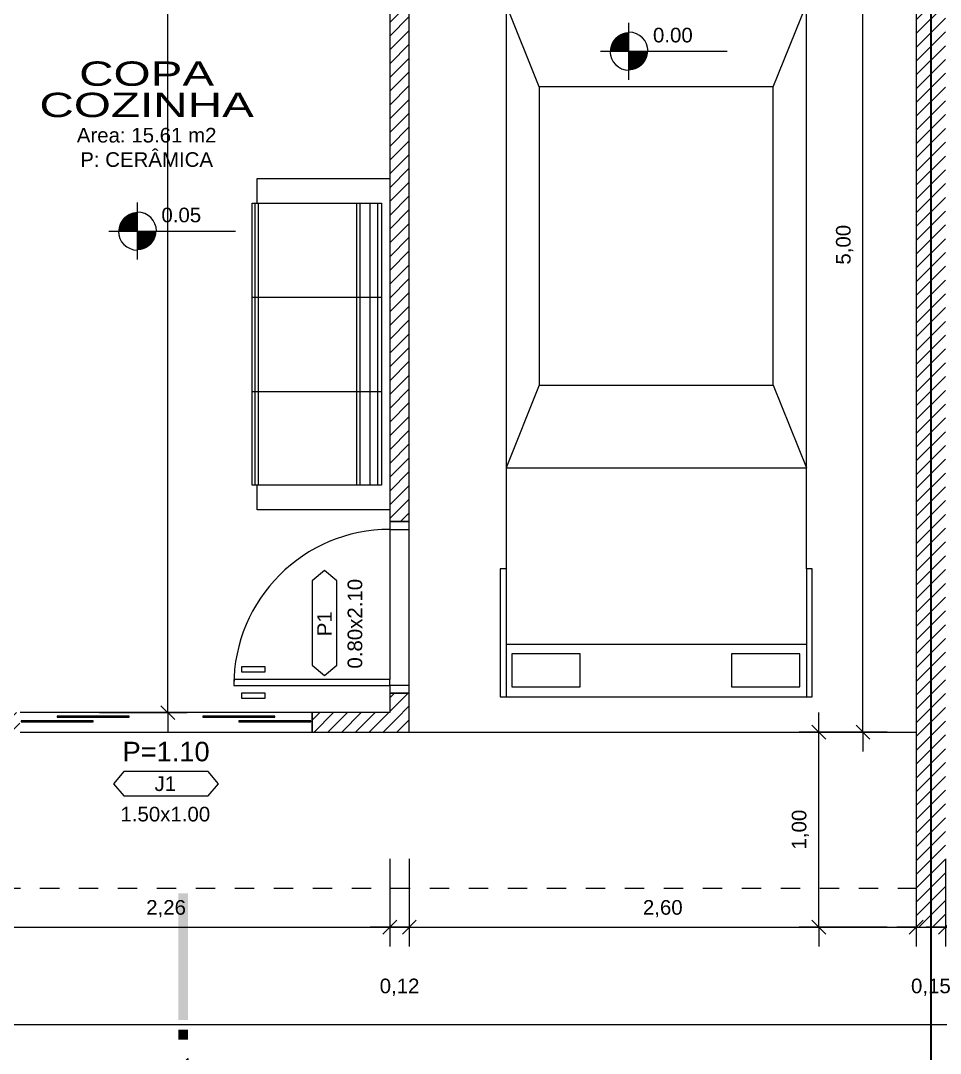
# Model space of a CAD drawing. Header units: metres. Extents: x 49 to 320, y -91 to 27.
# Drawn here: x 148.91 to 153.63, y 4.54 to 9.84 of the extents above; entities that cross this region are included whole.
import ezdxf
from ezdxf.enums import TextEntityAlignment as Align

# ---------------------------------------------------------------- set-up
doc = ezdxf.new("R2010")
doc.units = ezdxf.units.M
doc.header["$LTSCALE"] = 0.2
doc.linetypes.add('DASHED', pattern=[0.75, 0.5, -0.25])
for name, color, linetype in [('ARQ-___-___-CTA', 240, 'Continuous'), ('ARQ-___-___-LEG', 3, 'Continuous'), ('ARQ-___-___-TXT', 4, 'Continuous'), ('ARQ-___-___-VST', 9, 'Continuous'), ('ARQ-ALV', 6, 'Continuous'), ('ARQ-ALV-___-HTC', 13, 'Continuous'), ('ARQ-CXO', 2, 'Continuous'), ('ARQ-DVI', 1, 'Continuous'), ('ARQ-EQP-___-INT', 7, 'Continuous'), ('ARQ-MOB-___-INT', 7, 'Continuous'), ('ARQ-PIS', 2, 'Continuous')]:
    doc.layers.add(name, color=color, linetype=linetype)
doc.styles.add('REGUA100', font='arial.ttf')
doc.styles.add('REGUA140', font='arial.ttf')
doc.styles.add('REGUA60', font='arial.ttf')
doc.styles.add('REGUA80', font='arial.ttf')
doc.dimstyles.new('Active3D', dxfattribs={"dimtxt": 1.5, "dimasz": 0.01, "dimexe": 2, "dimexo": 3, "dimgap": 0.98, "dimtad": 1, "dimlfac": -1, "dimrnd": 0.005, "dimzin": 0, "dimtxsty": 'REGUA60', "dimblk": 'COTATR', "dimcen": 4, "dimdle": 4, "dimclrt": 2, "dimadec": 0, "dimazin": 0, "dimtfac": 1, "dimtmove": 2, "dimatfit": 2, "dimfxl": 1, "dimarcsym": 0})
pattern_1 = [(45, (187.28258, -1), (-0.03535534, 0.03535534), [])]

# ---------------------------------------------------------------- blocks, each defined once
blk = doc.blocks.new('MBSOF232')
at = {"color": 0}
blk.add_lwpolyline([(100, 80), (-100, 80), (-100, 0), (-85, 0), (-85, -3), (85, -3), (85, 0), (100, 0)], close=True, dxfattribs=at)
at = {"layer": 'ARQ-MOB-___-INT'}
for p, q in [((-28.51, -3), (-28.51, 75)), ((28.33, -3), (28.33, 75)), ((85, 72.61), (-85, 72.61)), ((85, 67.93), (-85, 67.93)), ((85, 61.9), (-85, 61.9)), ((85, 59.89), (-85, 59.89)), ((85, 0.66), (-85, 0.66)), ((85, -1.35), (-85, -1.35))]:
    blk.add_line(p, q, dxfattribs=at)
blk.add_lwpolyline([(85, 0), (85, 75), (-85, 75), (-85, 0)], dxfattribs=at)
blk = doc.blocks.new('ACVEIC22')
at = {"color": 0}
blk.add_lwpolyline([(77, 180.74), (80, 180.74), (80, 226.21), (-80, 226.21), (-80, 180.74), (-77, 180.74), (-77, -130.66), (-80, -130.66), (-80, -196.28), (80, -196.28), (80, -130.66), (77, -130.66)], close=True, dxfattribs=at)
at = {"layer": 'ARQ-EQP-___-INT'}
for p, q in [((77, 222.31), (-77, 222.31)), ((-77, 222.31), (-77, 180.74)), ((77, 180.74), (77, 222.31)), ((77, 158.93), (-77, 158.93)), ((-60, 116.64), (-77, 158.93)), ((60, 116.64), (77, 158.93)), ((-60, -36.48), (-77, -78.77)), ((60, -36.48), (77, -78.77)), ((-77, -78.77), (77, -78.77)), ((-77, -130.66), (-77, -196.28)), ((77, -130.66), (77, -196.28)), ((-77, -169.29), (77, -169.29))]:
    blk.add_line(p, q, dxfattribs=at)
for points in [[(60, 116.64), (-60, 116.64), (-60, -36.48), (60, -36.48)], [(-39.03, -191.08), (-39.03, -174.28), (-74.03, -174.28), (-74.03, -191.08)], [(73.64, -191.08), (73.64, -174.28), (38.64, -174.28), (38.64, -191.08)]]:
    blk.add_lwpolyline(points, close=True, dxfattribs=at)
blk = doc.blocks.new('IndEsq1')
blk.add_lwpolyline([(-4.32, 0.44), (4.32, 0.44), (5.38, 1.7), (4.32, 2.96), (-4.32, 2.96), (-5.38, 1.7)], close=True)
at = {"color": 0, "style": 'REGUA60', "width": 1.4}
for tag, p in [('CODESQUAD', (-0.08, 0.95)), ('DIMESQUAD', (-0.08, -2.17))]:
    blk.add_attdef(tag, text='', height=1.5, dxfattribs=at).set_placement(p, align=Align.CENTER)
at = {"color": 0, "style": 'REGUA60', "width": 1.4, "flags": 9}
blk.add_attdef('PEITORIL', text='', height=1.5, dxfattribs=at).set_placement((0.22, -4.49), align=Align.CENTER)
at = {"style": 'REGUA60', "width": 1.4, "flags": 9}
blk.add_attdef('LOCAL', text='', height=1.5, dxfattribs=at).set_placement((-0.08, -6.56), align=Align.CENTER)
blk = doc.blocks.new('IndUni1')
at = {"color": 4, "style": 'REGUA100', "width": 1.4, "flags": 8}
blk.add_attdef('NOME1', text='', height=2.5, dxfattribs=at).set_placement((0.24, 2.99), align=Align.CENTER)
at = {"color": 4, "style": 'REGUA100', "width": 1.4}
blk.add_attdef('NOME2', text='', height=2.5, dxfattribs=at).set_placement((0.24, -0.22), align=Align.CENTER)
at = {"color": 0, "style": 'REGUA60', "width": 1.4}
for tag, p in [('AREA', (0.24, -2.82)), ('PERIM', (0.24, -5.32)), ('PISO', (0.24, -7.82)), ('PAREDE', (0.24, -10.32)), ('TETO', (0.24, -12.82))]:
    blk.add_attdef(tag, text='', height=1.5, dxfattribs=at).set_placement(p, align=Align.CENTER)
blk = doc.blocks.new('Corte2')
at = {"color": 4}
blk.add_lwpolyline([(-5, 0), (-7.07, 0), (0, 7.07), (7.07, 0), (5, 0, 1)], format="xyb", close=True, dxfattribs=at)
blk.add_arc((0, 0), 5, 180, 0)
at = {"color": 4, "linetype": 'ByBlock'}
for points in [[(9, 0), (9, 1), (10, 0), (10, 1)], [(11, 0), (11, 1), (24, 0), (24, 1)]]:
    blk.add_solid(points, dxfattribs=at)
at = {"color": 0, "linetype": 'ByBlock', "style": 'REGUA140', "width": 1.4}
blk.add_attdef('CODCORTE', text='', height=3.5, dxfattribs=at).set_placement((0, 0), align=Align.MIDDLE)
blk = doc.blocks.new('COTATR')
at = {"color": 6}
blk.add_line((-71, -71), (71, 71), dxfattribs=at)
at = {"color": 0, "linetype": 'ByBlock'}
blk.add_line((0, 0), (200, 0), dxfattribs=at)
blk = doc.blocks.new('*D112')
at = {"layer": 'ARQ-___-___-CTA', "color": 0, "lineweight": -2, "transparency": 16777216}
for p, q in [((153.5039, 5.536), (153.5039, 5.086)), ((150.9044, 5.186), (153.5034, 5.186))]:
    blk.add_line(p, q, dxfattribs=at)
at = {"layer": 'Defpoints', "color": 0, "transparency": 16777216}
for p in [(150.9039, 5.686), (153.5039, 5.686), (153.5039, 5.186)]:
    blk.add_point(p, dxfattribs=at)
at = {"layer": 'ARQ-___-___-CTA', "color": 0, "lineweight": -2, "transparency": 16777216, "xscale": 0.0005, "yscale": 0.0005, "zscale": 0.0005, "rotation": 180}
blk.add_blockref('COTATR', (150.9039, 5.186), dxfattribs=at)
at = {"layer": 'ARQ-___-___-CTA', "color": 0, "lineweight": -2, "transparency": 16777216, "xscale": 0.0005, "yscale": 0.0005, "zscale": 0.0005}
blk.add_blockref('COTATR', (153.5039, 5.186), dxfattribs=at)
at = {"layer": 'ARQ-___-___-CTA', "color": 2, "transparency": 16777216, "insert": (152.2039, 5.2801), "char_height": 0.075, "attachment_point": 5, "style": 'REGUA60'}
blk.add_mtext('2,60', dxfattribs=at)
blk = doc.blocks.new('*D113')
at = {"layer": 'ARQ-___-___-CTA', "color": 0, "lineweight": -2, "transparency": 16777216}
for p, q in [((153.6539, 5.536), (153.6539, 5.086)), ((153.5044, 5.186), (153.6534, 5.186))]:
    blk.add_line(p, q, dxfattribs=at)
at = {"layer": 'Defpoints', "color": 0, "transparency": 16777216}
for p in [(153.5039, 5.686), (153.6539, 5.686), (153.6539, 5.186)]:
    blk.add_point(p, dxfattribs=at)
at = {"layer": 'ARQ-___-___-CTA', "color": 0, "lineweight": -2, "transparency": 16777216, "xscale": 0.0005, "yscale": 0.0005, "zscale": 0.0005, "rotation": 180}
blk.add_blockref('COTATR', (153.5039, 5.186), dxfattribs=at)
at = {"layer": 'ARQ-___-___-CTA', "color": 0, "lineweight": -2, "transparency": 16777216, "xscale": 0.0005, "yscale": 0.0005, "zscale": 0.0005}
blk.add_blockref('COTATR', (153.6539, 5.186), dxfattribs=at)
at = {"layer": 'ARQ-___-___-CTA', "color": 2, "transparency": 16777216, "insert": (153.5789, 4.8773), "char_height": 0.075, "attachment_point": 5, "style": 'REGUA60'}
blk.add_mtext('0,15', dxfattribs=at)
blk = doc.blocks.new('*D114')
at = {"layer": 'ARQ-___-___-CTA', "color": 0, "lineweight": -2, "transparency": 16777216}
for p, q in [((156.2539, 5.536), (156.2539, 5.086)), ((153.6544, 5.186), (156.2534, 5.186))]:
    blk.add_line(p, q, dxfattribs=at)
at = {"layer": 'Defpoints', "color": 0, "transparency": 16777216}
for p in [(153.6539, 5.686), (156.2539, 5.686), (156.2539, 5.186)]:
    blk.add_point(p, dxfattribs=at)
at = {"layer": 'ARQ-___-___-CTA', "color": 0, "lineweight": -2, "transparency": 16777216, "xscale": 0.0005, "yscale": 0.0005, "zscale": 0.0005, "rotation": 180}
blk.add_blockref('COTATR', (153.6539, 5.186), dxfattribs=at)
at = {"layer": 'ARQ-___-___-CTA', "color": 0, "lineweight": -2, "transparency": 16777216, "xscale": 0.0005, "yscale": 0.0005, "zscale": 0.0005}
blk.add_blockref('COTATR', (156.2539, 5.186), dxfattribs=at)
at = {"layer": 'ARQ-___-___-CTA', "color": 2, "transparency": 16777216, "insert": (154.9539, 5.2801), "char_height": 0.075, "attachment_point": 5, "style": 'REGUA60'}
blk.add_mtext('2,60', dxfattribs=at)
blk = doc.blocks.new('*D123')
at = {"layer": 'ARQ-___-___-CTA', "color": 0, "lineweight": -2, "transparency": 16777216}
for p, q in [((144.8589, 5.036), (144.8589, 4.586)), ((179.7389, 5.036), (179.7389, 4.586)), ((144.8594, 4.686), (162.3222, 4.686)), ((179.7384, 4.686), (162.6734, 4.686))]:
    blk.add_line(p, q, dxfattribs=at)
at = {"layer": 'Defpoints', "color": 0, "transparency": 16777216}
for p in [(144.8589, 5.186), (179.7389, 5.186), (179.7389, 4.686)]:
    blk.add_point(p, dxfattribs=at)
at = {"layer": 'ARQ-___-___-CTA', "color": 0, "lineweight": -2, "transparency": 16777216, "xscale": 0.0005, "yscale": 0.0005, "zscale": 0.0005, "rotation": 180}
blk.add_blockref('COTATR', (144.8589, 4.686), dxfattribs=at)
at = {"layer": 'ARQ-___-___-CTA', "color": 0, "lineweight": -2, "transparency": 16777216, "xscale": 0.0005, "yscale": 0.0005, "zscale": 0.0005}
blk.add_blockref('COTATR', (179.7389, 4.686), dxfattribs=at)
at = {"layer": 'ARQ-___-___-CTA', "color": 2, "transparency": 16777216, "insert": (162.4978, 4.686), "char_height": 0.075, "attachment_point": 5, "style": 'REGUA60'}
blk.add_mtext('34,88', dxfattribs=at)
blk = doc.blocks.new('*D142')
at = {"layer": 'ARQ-___-___-CTA', "color": 0, "lineweight": -2, "transparency": 16777216}
for p, q in [((152.8807, 11.186), (153.3307, 11.186)), ((153.2307, 6.1865), (153.2307, 11.1855)), ((152.8807, 6.186), (153.3307, 6.186))]:
    blk.add_line(p, q, dxfattribs=at)
at = {"layer": 'Defpoints', "color": 0, "transparency": 16777216}
for p in [(152.7307, 11.186), (153.2307, 11.186), (152.7307, 6.186)]:
    blk.add_point(p, dxfattribs=at)
at = {"layer": 'ARQ-___-___-CTA', "color": 0, "lineweight": -2, "transparency": 16777216, "xscale": 0.0005, "yscale": 0.0005, "zscale": 0.0005}
for p, rotation in [((153.2307, 11.186), 90), ((153.2307, 6.186), 270)]:
    blk.add_blockref('COTATR', p, dxfattribs=dict(at, rotation=rotation))
at = {"layer": 'ARQ-___-___-CTA', "color": 2, "transparency": 16777216, "insert": (153.1366, 8.686), "char_height": 0.075, "attachment_point": 5, "rotation": 90, "style": 'REGUA60'}
blk.add_mtext('5,00', dxfattribs=at)
blk = doc.blocks.new('*D158')
at = {"layer": 'ARQ-___-___-CTA', "color": 0, "lineweight": -2, "transparency": 16777216}
for p, q in [((153.3539, 6.186), (152.9039, 6.186)), ((153.0039, 5.1865), (153.0039, 6.1855)), ((153.3539, 5.186), (152.9039, 5.186))]:
    blk.add_line(p, q, dxfattribs=at)
at = {"layer": 'Defpoints', "color": 0, "transparency": 16777216}
for p in [(153.0039, 6.186), (153.5039, 6.186), (153.5039, 5.186)]:
    blk.add_point(p, dxfattribs=at)
at = {"layer": 'ARQ-___-___-CTA', "color": 0, "lineweight": -2, "transparency": 16777216, "xscale": 0.0005, "yscale": 0.0005, "zscale": 0.0005}
for p, rotation in [((153.0039, 6.186), 90), ((153.0039, 5.186), 270)]:
    blk.add_blockref('COTATR', p, dxfattribs=dict(at, rotation=rotation))
at = {"layer": 'ARQ-___-___-CTA', "color": 2, "transparency": 16777216, "insert": (152.9098, 5.686), "char_height": 0.075, "attachment_point": 5, "rotation": 90, "style": 'REGUA60'}
blk.add_mtext('1,00', dxfattribs=at)
blk = doc.blocks.new('NivelPB')
for p, q in [((0, -2.92), (0, 2.92)), ((-2.92, 0), (10.07, 0))]:
    blk.add_line(p, q)
at = {"const_width": 1.95}
for points in [[(-0.98, 0, -0.414214), (0, 0.98, -0.618034)], [(0, -0.98, 0.414214), (0.98, 0, 0.618034)]]:
    blk.add_lwpolyline(points, format="xyb", dxfattribs=at)
for start, end in [(0, 90), (180, 270)]:
    blk.add_arc((0, 0), 1.95, start, end)
at = {"color": 0, "linetype": 'ByBlock', "style": 'REGUA60', "width": 1.4}
blk.add_attdef('NIVEL', (2.46, 0.9), '', height=1.5, dxfattribs=at)
blk = doc.blocks.new('*D185')
at = {"layer": 'ARQ-___-___-CTA', "color": 0, "lineweight": -2, "transparency": 16777216}
for p, q in [((149.3151, 13.086), (149.7651, 13.086)), ((149.6651, 13.0855), (149.6651, 10.2315)), ((149.6651, 6.2865), (149.6651, 9.9386)), ((149.3151, 6.286), (149.7651, 6.286))]:
    blk.add_line(p, q, dxfattribs=at)
at = {"layer": 'Defpoints', "color": 0, "transparency": 16777216}
for p in [(149.1651, 13.086), (149.6651, 13.086), (149.1651, 6.286)]:
    blk.add_point(p, dxfattribs=at)
at = {"layer": 'ARQ-___-___-CTA', "color": 0, "lineweight": -2, "transparency": 16777216, "xscale": 0.0005, "yscale": 0.0005, "zscale": 0.0005}
for p, rotation in [((149.6651, 13.086), 90), ((149.6651, 6.286), 270)]:
    blk.add_blockref('COTATR', p, dxfattribs=dict(at, rotation=rotation))
at = {"layer": 'ARQ-___-___-CTA', "color": 2, "transparency": 16777216, "insert": (149.6651, 10.0851), "char_height": 0.075, "attachment_point": 5, "rotation": 90, "style": 'REGUA60'}
blk.add_mtext('6,80', dxfattribs=at)

msp = doc.modelspace()

# ---------------------------------------------------------------- hatches: boundary and pattern name
at = {"layer": 'ARQ-ALV-___-HTC'}
h = msp.add_hatch(dxfattribs=at)
h.set_pattern_fill('_U', color=256, scale=0.05, angle=45, style=0, pattern_type=0)
h.set_pattern_definition(pattern_1)
h.paths.add_polyline_path([(153.6539, 5.186), (153.6539, 13.486), (153.5039, 13.486), (153.5039, 5.186)])
h = msp.add_hatch(dxfattribs=at)
h.set_pattern_fill('_U', color=256, scale=0.05, angle=45, style=0, pattern_type=0)
h.set_pattern_definition(pattern_1)
h.paths.add_polyline_path([(150.8039, 7.266), (150.9039, 7.266), (150.9039, 10.206), (150.8039, 10.206)])
h.paths.add_polyline_path([(150.8039, 6.386), (150.8039, 6.286), (150.9039, 6.186), (150.9039, 6.386)])
h.paths.add_polyline_path([(150.9039, 11.086), (150.9039, 13.186), (150.8039, 13.086), (150.8039, 11.086)])
h = msp.add_hatch(dxfattribs=at)
h.set_pattern_fill('_U', color=256, scale=0.05, angle=45, style=0, pattern_type=0)
h.set_pattern_definition(pattern_1)
h.paths.add_polyline_path([(150.4064, 6.186), (150.9039, 6.186), (150.8039, 6.286), (150.4064, 6.286)])
h.paths.add_polyline_path([(148.9064, 6.186), (148.9064, 6.286), (147.4589, 6.286), (147.4589, 6.186)])
h.paths.add_polyline_path([(145.9589, 6.186), (145.9589, 6.286), (145.0089, 6.286), (145.0089, 6.186)])

# ---------------------------------------------------------------- linework, layer by layer
at = {"layer": 'ARQ-___-___-CTA'}
for p, q in [((150.8039, 5.536), (150.8039, 5.086)), ((150.9039, 5.536), (150.9039, 5.086)), ((148.5094, 5.186), (150.8034, 5.186)), ((150.8044, 5.186), (150.9034, 5.186))]:
    msp.add_line(p, q, dxfattribs=at)
at = {"layer": 'ARQ-___-___-TXT', "const_width": 0.01}
msp.add_lwpolyline([(153.5789, 25.186), (153.5789, 4.186)], dxfattribs=at)
at = {"layer": 'ARQ-___-___-VST'}
for p, q in [((150.8039, 7.226), (150.8039, 6.456)), ((150.9039, 6.426), (150.9039, 7.226)), ((150.1639, 6.521), (150.0439, 6.521)), ((150.0439, 6.521), (150.0439, 6.496)), ((150.1639, 6.496), (150.1639, 6.521)), ((150.0439, 6.496), (150.1639, 6.496)), ((150.1639, 6.386), (150.0439, 6.386)), ((150.0439, 6.386), (150.0439, 6.361)), ((150.0439, 6.361), (150.1639, 6.361)), ((150.1639, 6.361), (150.1639, 6.386)), ((150.4054, 6.286), (148.9074, 6.286)), ((148.9074, 6.186), (150.4054, 6.186))]:
    msp.add_line(p, q, dxfattribs=at)
at = {"layer": 'ARQ-___-___-VST', "linetype": 'DASHED'}
msp.add_line((145.0089, 5.386), (153.5039, 5.386), dxfattribs=at)
at = {"layer": 'ARQ-ALV'}
for p, q in [((153.5039, 13.486), (153.5039, 5.186)), ((150.8039, 10.206), (150.8039, 7.266)), ((150.9039, 7.266), (150.9039, 10.206)), ((150.8039, 7.266), (150.9039, 7.266)), ((150.8039, 6.386), (150.8039, 6.286)), ((150.9039, 6.386), (150.8039, 6.386)), ((150.9039, 6.186), (150.9039, 6.386)), ((150.4064, 6.286), (150.4064, 6.186)), ((150.8039, 6.286), (150.4064, 6.286)), ((150.4064, 6.186), (150.9039, 6.186)), ((153.5039, 5.186), (153.6539, 5.186))]:
    msp.add_line(p, q, dxfattribs=at)
at = {"layer": 'ARQ-CXO'}
for p, q in [((150.9039, 7.266), (150.8039, 7.266)), ((150.8039, 7.266), (150.8039, 7.226)), ((150.9039, 7.226), (150.9039, 7.266)), ((150.8039, 7.226), (150.9039, 7.226)), ((150.8039, 6.456), (150.0039, 6.456)), ((150.0039, 6.456), (150.0039, 6.426)), ((150.0039, 6.426), (150.8039, 6.426)), ((150.8039, 6.426), (150.8039, 6.456)), ((150.8039, 6.426), (150.8039, 6.386)), ((150.9039, 6.426), (150.8039, 6.426)), ((150.9039, 6.386), (150.9039, 6.426)), ((150.8039, 6.386), (150.9039, 6.386)), ((150.4064, 6.286), (150.4054, 6.286)), ((150.4054, 6.286), (150.4054, 6.186)), ((150.4064, 6.186), (150.4064, 6.286)), ((150.4054, 6.186), (150.4064, 6.186))]:
    msp.add_line(p, q, dxfattribs=at)
at = {"layer": 'ARQ-DVI'}
for p, q in [((149.4673, 6.2685), (149.098, 6.2685)), ((149.098, 6.2685), (149.098, 6.2635)), ((149.098, 6.2635), (149.4673, 6.2635)), ((149.4673, 6.2635), (149.4673, 6.2685)), ((150.2148, 6.2685), (149.8455, 6.2685)), ((149.8455, 6.2685), (149.8455, 6.2635)), ((149.8455, 6.2635), (150.2148, 6.2635)), ((150.2148, 6.2635), (150.2148, 6.2685)), ((149.2826, 6.2435), (148.9134, 6.2435)), ((148.9134, 6.2435), (148.9134, 6.2385)), ((148.9134, 6.2385), (149.2826, 6.2385)), ((149.2826, 6.2385), (149.2826, 6.2435)), ((150.3994, 6.2435), (150.0301, 6.2435)), ((150.0301, 6.2435), (150.0301, 6.2385)), ((150.0301, 6.2385), (150.3994, 6.2385)), ((150.3994, 6.2385), (150.3994, 6.2435))]:
    msp.add_line(p, q, dxfattribs=at)
at = {"layer": 'ARQ-PIS'}
for p, q in [((150.9039, 6.426), (150.9039, 7.226)), ((150.9039, 6.186), (153.5039, 6.186)), ((150.9039, 6.186), (153.5039, 6.186))]:
    msp.add_line(p, q, dxfattribs=at)
msp.add_arc((150.8039, 6.426), 0.8, 90, 180, dxfattribs=at)

# ---------------------------------------------------------------- block references
at = {"xscale": 0.01, "yscale": 0.01, "zscale": 0.01}
msp.add_blockref('ACVEIC22', (152.1703, 8.3299), dxfattribs=at)
at = {"layer": 'ARQ-___-___-CTA', "color": 2}
ref = msp.add_blockref('NivelPB', (152.0306, 9.6787), dxfattribs=dict(at, xscale=0.05, yscale=0.05, zscale=0.05))
ref.add_attrib('NIVEL', '0.00', (152.1536, 9.7239), dxfattribs={"layer": '0', "color": 0, "linetype": 'ByBlock', "height": 0.075, "style": 'REGUA60'})
ref = msp.add_blockref('NivelPB', (149.5094, 8.756), dxfattribs=dict(at, xscale=0.05, yscale=0.05, zscale=0.05))
ref.add_attrib('NIVEL', '0.05', (149.6324, 8.8012), dxfattribs={"layer": '0', "color": 0, "linetype": 'ByBlock', "height": 0.075, "style": 'REGUA60'})
at = {"layer": 'ARQ-___-___-CTA', "xscale": 0.0005, "yscale": 0.0005, "zscale": 0.0005, "rotation": 180}
msp.add_blockref('COTATR', (150.8039, 5.186), dxfattribs=at)
at = {"layer": 'ARQ-___-___-CTA', "xscale": 0.0005, "yscale": 0.0005, "zscale": 0.0005}
for p in [(150.8039, 5.186), (150.9039, 5.186)]:
    msp.add_blockref('COTATR', p, dxfattribs=at)
at = {"layer": 'ARQ-___-___-LEG'}
ref = msp.add_blockref('IndEsq1', (150.5539, 6.746), dxfattribs=dict(at, xscale=0.05, yscale=0.05, zscale=0.05, rotation=90))
ref.add_attrib('CODESQUAD', 'P1', dxfattribs={"layer": '0', "color": 0, "height": 0.075, "rotation": 90, "style": 'REGUA60'}).set_placement((150.5064, 6.742), align=Align.CENTER)
ref.add_attrib('DIMESQUAD', '0.80x2.10', dxfattribs={"layer": '0', "color": 0, "height": 0.075, "rotation": 90, "style": 'REGUA60'}).set_placement((150.6623, 6.742), align=Align.CENTER)
ref = msp.add_blockref('IndEsq1', (149.6564, 5.8365), dxfattribs=dict(at, xscale=0.05, yscale=0.05, zscale=0.05))
ref.add_attrib('CODESQUAD', 'J1', dxfattribs={"layer": '0', "color": 0, "height": 0.075, "style": 'REGUA60'}).set_placement((149.6524, 5.884), align=Align.CENTER)
ref.add_attrib('DIMESQUAD', '1.50x1.00', dxfattribs={"layer": '0', "color": 0, "height": 0.075, "style": 'REGUA60'}).set_placement((149.6524, 5.728), align=Align.CENTER)
ref = msp.add_blockref('Corte2', (149.7685, 4.1592), dxfattribs=dict(at, xscale=0.05, yscale=0.05, zscale=0.05, rotation=90))
ref.add_attrib('CODCORTE', 'B', dxfattribs={"layer": '0', "color": 0, "linetype": 'ByBlock', "height": 0.175, "style": 'REGUA140'}).set_placement((149.7685, 4.1592), align=Align.MIDDLE)
at = {"layer": 'ARQ-___-___-TXT'}
ref = msp.add_blockref('IndUni1', (149.5447, 9.3517), dxfattribs=dict(at, xscale=0.05, yscale=0.05, zscale=0.05))
ref.add_attrib('NOME1', 'COPA', dxfattribs={"layer": '0', "color": 4, "height": 0.125, "style": 'REGUA100', "width": 1.4, "flags": 8}).set_placement((149.5567, 9.5012), align=Align.CENTER)
ref.add_attrib('NOME2', 'COZINHA', dxfattribs={"layer": '0', "color": 4, "height": 0.125, "style": 'REGUA100', "width": 1.4}).set_placement((149.5567, 9.3407), align=Align.CENTER)
ref.add_attrib('AREA', 'Area: 15.61 m2', dxfattribs={"layer": '0', "color": 0, "height": 0.075, "style": 'REGUA60'}).set_placement((149.5567, 9.2105), align=Align.CENTER)
ref.add_attrib('PERIM', 'P: CERÂMICA', dxfattribs={"layer": '0', "color": 0, "height": 0.075, "style": 'REGUA60'}).set_placement((149.5567, 9.0855), align=Align.CENTER)
at = {"layer": 'ARQ-___-___-VST', "xscale": -0.0085, "yscale": 0.0085, "zscale": 0.0085, "rotation": 270}
msp.add_blockref('MBSOF232', (150.1239, 8.176), dxfattribs=at)

# ---------------------------------------------------------------- texts
at = {"layer": 'ARQ-___-___-CTA', "color": 2, "char_height": 0.075, "attachment_point": 5, "style": 'REGUA60'}
for s, insert in [('2,26', (149.6564, 5.2801)), ('0,12', (150.8539, 4.8773))]:
    msp.add_mtext(s, dxfattribs=dict(at, insert=insert))
at = {"layer": 'ARQ-___-___-LEG', "style": 'REGUA80'}
msp.add_text('P=1.10', height=0.1, dxfattribs=at).set_placement((149.6564, 6.0865), align=Align.MIDDLE)

# ---------------------------------------------------------------- dimensions: what is measured, and where the dimension line sits
at = {"layer": 'ARQ-___-___-CTA'}
dim = msp.add_linear_dim(base=(149.6651, 13.086), p1=(149.1651, 6.286), p2=(149.1651, 13.086), angle=90, dimstyle='Active3D', override={"dimscale": 0.05}, dxfattribs=at)
dim.commit()
dim.dimension.update_dxf_attribs({"geometry": '*D185', "text_midpoint": (149.6651, 10.0851), "dimtype": 160})
for base, p1, p2, picture, middle in [((153.2307, 11.186), (152.7307, 6.186), (152.7307, 11.186), '*D142', (153.1366, 8.686)), ((153.0039, 6.186), (153.5039, 5.186), (153.5039, 6.186), '*D158', (152.9098, 5.686))]:
    dim = msp.add_linear_dim(base=base, p1=p1, p2=p2, angle=90, dimstyle='Active3D', override={"dimscale": 0.05}, dxfattribs=at)
    dim.commit()
    dim.dimension.update_dxf_attribs({"geometry": picture, "text_midpoint": middle})
for base, p1, p2, picture, middle in [((153.5039, 5.186), (150.9039, 5.686), (153.5039, 5.686), '*D112', (152.2039, 5.2801)), ((153.6539, 5.186), (153.5039, 5.686), (153.6539, 5.686), '*D113', (153.5789, 4.8773)), ((156.2539, 5.186), (153.6539, 5.686), (156.2539, 5.686), '*D114', (154.9539, 5.2801))]:
    dim = msp.add_linear_dim(base=base, p1=p1, p2=p2, dimstyle='Active3D', override={"dimscale": 0.05, "dimse1": 1}, dxfattribs=at)
    dim.commit()
    dim.dimension.update_dxf_attribs({"geometry": picture, "text_midpoint": middle})
dim = msp.add_linear_dim(base=(179.7389, 4.686), p1=(144.8589, 5.186), p2=(179.7389, 5.186), dimstyle='Active3D', override={"dimscale": 0.05}, dxfattribs=at)
dim.commit()
dim.dimension.update_dxf_attribs({"geometry": '*D123', "text_midpoint": (162.4978, 4.686), "dimtype": 160})

doc.saveas('drawing.dxf')
